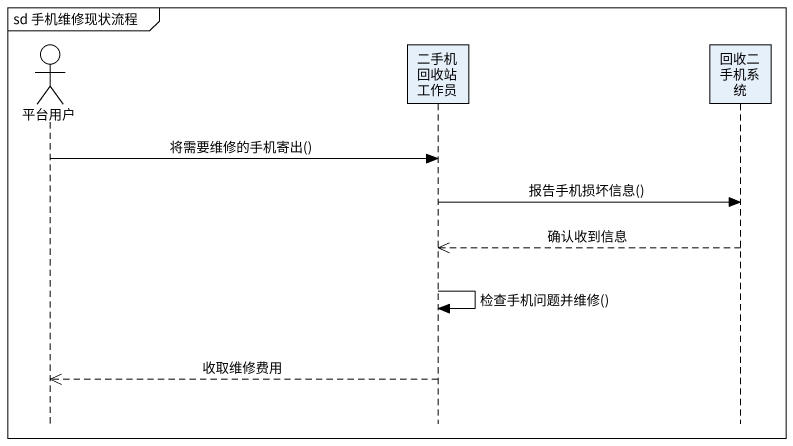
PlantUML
@startuml
mainframe sd 手机维修现状流程
hide footbox
actor 平台用户
participant 二手机回收站工作员
participant 回收二手机系统

平台用户 -> 二手机回收站工作员 : 将需要维修的手机寄出()
二手机回收站工作员 -> 回收二手机系统 : 报告手机损坏信息()
回收二手机系统 -->> 二手机回收站工作员 : 确认收到信息
二手机回收站工作员 -> 二手机回收站工作员 : 检查手机问题并维修()
二手机回收站工作员 -->> 平台用户 : 收取维修费用
@enduml
